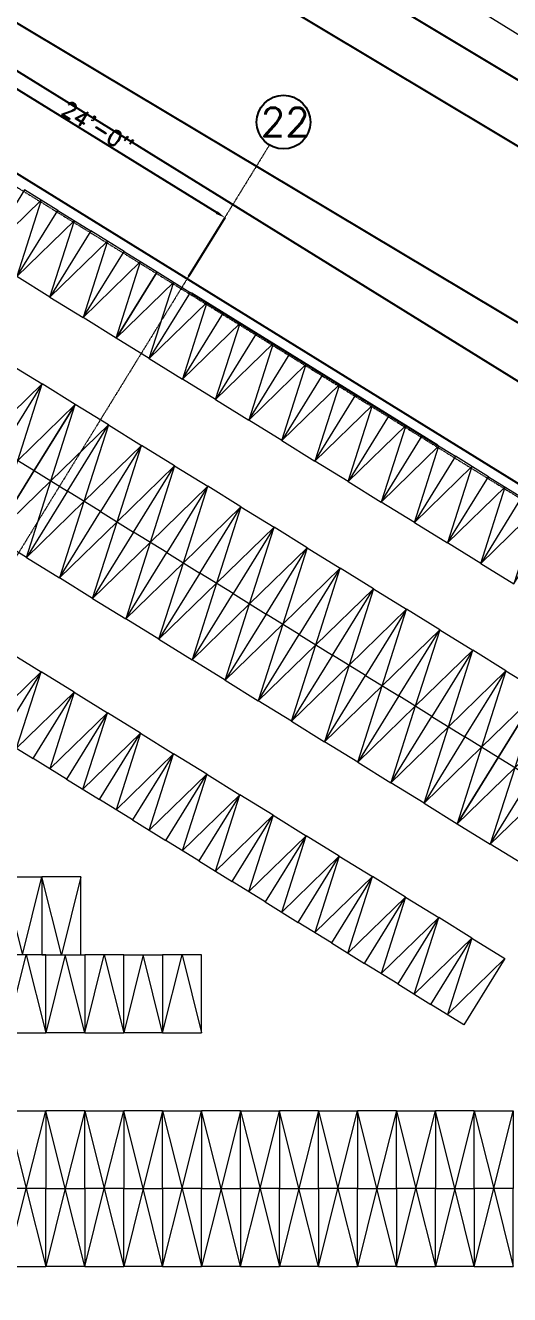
# Model space of a CAD drawing. Header units: inches. Extents: x -110725 to 51121, y 8404 to 44825.
# Drawn here: x 5353 to 5800, y 20905 to 22078 of the extents above; entities that cross this region are included whole.
import ezdxf

# ---------------------------------------------------------------- set-up
doc = ezdxf.new("R2010")
doc.units = ezdxf.units.IN
doc.header["$LTSCALE"] = 0.1
doc.header["$MEASUREMENT"] = 0
doc.linetypes.add('CENTER', pattern=[2, 1.25, -0.25, 0.25, -0.25])
doc.layers.get('0').update_dxf_attribs({"color": 1, "lineweight": 0})
doc.layers.get('Defpoints').update_dxf_attribs({"lineweight": 0})
for name, color, linetype in [('building', 6, 'Continuous'), ('GFT', 4, 'Continuous'), ('GFW', 5, 'Continuous'), ('road', 8, 'Continuous')]:
    doc.layers.add(name, color=color, linetype=linetype)
for name, color, linetype, lineweight in [('CAR', 4, 'Continuous', 0), ('dim', 252, 'Continuous', 0), ('GRID', 8, 'CENTER', 0)]:
    doc.layers.add(name, color=color, linetype=linetype, lineweight=lineweight)
doc.styles.add('EHSAN', font='arial.ttf', dxfattribs={"height": 54})
doc.styles.add('ROMAND', font='romand.shx')
doc.dimstyles.new('DIM', dxfattribs={"dimtxt": 15, "dimasz": 9, "dimexe": 0.25, "dimexo": 3, "dimgap": 0.125, "dimtad": 1, "dimdec": 3, "dimzin": 3, "dimdsep": 46, "dimlunit": 4, "dimtxsty": 'ROMAND', "dimcen": 0.125, "dimaunit": 1, "dimadec": 0, "dimazin": 0, "dimtfac": 0.75, "dimtdec": 3, "dimtix": 1, "dimtofl": 0, "dimtmove": 2, "dimatfit": 3, "dimfxl": 1, "dimtolj": 1, "dimtzin": 3, "dimarcsym": 1})
doc.dimstyles.new('DIM1', dxfattribs={"dimtxt": 54, "dimasz": 6, "dimexe": 6, "dimexo": 3, "dimgap": 1, "dimtad": 0, "dimzin": 0, "dimdsep": 46, "dimlunit": 4, "dimtxsty": 'EHSAN', "dimblk": 'ARCHTICK', "dimcen": 3, "dimdle": 6, "dimclrd": 4, "dimclre": 4, "dimclrt": 6, "dimadec": 0, "dimazin": 0, "dimtfac": 1, "dimtofl": 0, "dimtmove": 1, "dimatfit": 3, "dimldrblk": 'ARCHTICK', "dimfxl": 4, "dimtolj": 1, "dimtzin": 3, "dimlwd": -1, "dimlwe": -1, "dimarcsym": 0})

# ---------------------------------------------------------------- blocks, each defined once
blk = doc.blocks.new('_ArchTick')
at = {"color": 0, "linetype": 'ByBlock', "const_width": 0.15}
blk.add_lwpolyline([(-0.5, -0.5), (0.5, 0.5)], dxfattribs=at)
blk = doc.blocks.new('*D1985')
at = {"layer": 'Defpoints', "color": 0, "transparency": 16777216}
for p in [(4213.6, 23059.7), (4070.8, 22829.6), (7671.2, 20595.2, 1175.7)]:
    blk.add_point(p, dxfattribs=at)
at = {"layer": 'dim', "color": 4, "transparency": 16777216}
for p, q in [((4072.4, 22832.1), (4216.7, 23064.8)), ((4193.2, 23072.3), (5899.6, 22013.3)), ((7834.4, 20812.6), (6128, 21871.6)), ((7672.8, 20597.7), (7817.1, 20830.4))]:
    blk.add_line(p, q, dxfattribs=at)
at = {"layer": 'dim', "color": 4, "transparency": 16777216, "xscale": 24, "yscale": 24, "zscale": 24}
for p, rotation in [((4213.6, 23059.7), 148.1765203500402), ((7814, 20825.3), 328.1765203500402)]:
    blk.add_blockref('_ArchTick', p, dxfattribs=dict(at, rotation=rotation))
at = {"layer": 'dim', "color": 6, "transparency": 16777216, "insert": (6013.8, 21942.5), "char_height": 54, "attachment_point": 5, "rotation": 328.1765, "style": 'EHSAN'}
blk.add_mtext('\\A1;353\'-1{\\H1x;\\S1/2;}"', dxfattribs=at)
blk = doc.blocks.new('*D3159')
at = {"layer": 'Defpoints', "color": 0, "transparency": 16777216}
for p in [(5257.1, 21995.4), (5537.2, 21900.6), (5502.1, 21843.9)]:
    blk.add_point(p, dxfattribs=at)
at = {"layer": 'dim', "color": 0, "lineweight": -2, "transparency": 16777216}
for p, q in [((5258.7, 21998), (5292.3, 22052.3)), ((5299.9, 22047.4), (5529.5, 21905.4)), ((5503.7, 21846.5), (5537.3, 21900.9))]:
    blk.add_line(p, q, dxfattribs=at)
at = {"layer": 'dim', "color": 0, "transparency": 16777216}
for points in [[(5300.7, 22048.7), (5299.1, 22046.1), (5292.2, 22052.1)], [(5530.3, 21906.7), (5528.7, 21904.1), (5537.2, 21900.6)]]:
    blk.add_solid(points, dxfattribs=at)
at = {"layer": 'dim', "color": 0, "transparency": 16777216, "insert": (5419.4, 21984.1), "char_height": 15, "attachment_point": 5, "rotation": 328.2649, "style": 'ROMAND'}
blk.add_mtext('\\A1;24\'-0"', dxfattribs=at)
blk = doc.blocks.new('A$C245768EA')
at = {"layer": 'CAR'}
for p, q in [((18, 72), (0, 0)), ((36, 0), (18, 72))]:
    blk.add_line(p, q, dxfattribs=at)
blk.add_lwpolyline([(0, 72), (36, 72), (36, 0), (0, 0)], close=True, dxfattribs=at)

msp = doc.modelspace()

# ---------------------------------------------------------------- linework, layer by layer
at = {"layer": 'building', "linetype": 'Continuous', "elevation": 1.07221}
msp.add_lwpolyline([(1524.90631, 24283.46768), (4069.27015, 22826.982), (7671.19468, 20595.17907), (7610.59252, 20283.36427), (1388.0528, 20285.00184)], dxfattribs=at)
at = {"layer": 'GFT'}
msp.add_circle((5591.21519, 21988.97974, 22.91185), 24.8276, dxfattribs=at)
msp.add_circle((5591.21519, 21988.97974, 22.91185), 24.8276, dxfattribs=at)
at = {"layer": 'GFW', "color": 2}
for p, q in [((4742.46854, 22313.7792, 1.07221), (7027.98527, 20900.49864, 1.07221)), ((5506.32176, 21830.78587, 1.07221), (5733.40343, 21690.34538, 1.07221))]:
    msp.add_line(p, q, dxfattribs=at)
at = {"layer": 'GRID'}
for p, q in [((3840.67655, 22859.10676, 1.07221), (7411.40729, 20650.75952, 1.07221)), ((5578.12425, 21967.69657, 1.07221), (5159.31101, 21286.66809, 1.07221)), ((5578.12425, 21967.69657, 1.07221), (5159.31101, 21286.66809, 1.07221))]:
    msp.add_line(p, q, dxfattribs=at)
at = {"layer": 'road', "linetype": 'Continuous'}
for points, elevation in [([(9047.2707, 20083.63124), (8821.63366, 20218.94372), (-2747.1018, 27162.757)], 4.40796), ([(-2778.14453, 27109.72141), (8993.77831, 20058.33929)], 1.42961), ([(-2210.4013, 26513.70008), (-2128.10231, 26528.62687), (-1973.06227, 26477.02846), (-1771.00569, 26336.76517), (7378.72232, 20864.22481), (7990.44622, 20463.11896)], 3.21662)]:
    msp.add_lwpolyline(points, dxfattribs=dict(at, elevation=elevation))

# ---------------------------------------------------------------- block references
at = {"layer": 'CAR', "xscale": -1}
for p, rotation in [((5344.76558, 21846.10502, 1.07221), 328.2688583245642), ((5406.0034, 21808.23777, 1.07221), 328.2688583245642), ((5497.86014, 21751.4369, 1.07221), 328.2688583245642), ((5559.09797, 21713.56965, 1.07221), 328.2688583245642), ((5620.3358, 21675.7024, 1.07221), 328.2688583245642), ((5368.13636, 21747.00003, 1.07221), 148.268858324552), ((5398.75527, 21728.0664, 1.07221), 148.268858324552), ((5681.57363, 21637.83516, 1.07221), 328.2688583245507), ((5459.9931, 21690.19915, 1.07221), 148.268858324552), ((5742.81145, 21599.96791, 1.07221), 328.2688583245507), ((5384.2584, 21567.72342, 1.07221), 328.2688583245642), ((5521.23092, 21652.33191, 1.07221), 148.268858324552), ((5804.04928, 21562.10066, 1.07221), 328.2688583245507), ((5445.49622, 21529.85617, 1.07221), 328.2688583245642), ((5582.46875, 21614.46466, 1.07221), 148.268858324552), ((5643.70658, 21576.59741, 1.07221), 148.2688583245654), ((5506.73405, 21491.98892, 1.07221), 328.2688583245642), ((5704.94441, 21538.73016, 1.07221), 148.2688583245654), ((5567.97188, 21454.12167, 1.07221), 328.2688583245507), ((5629.20971, 21416.25442, 1.07221), 328.2688583245507), ((5766.18223, 21500.86291, 1.07221), 148.2688583245654), ((5367.20193, 21480.91096, 1.07221), 148.2688583246029), ((5690.44753, 21378.38718, 1.07221), 328.2688583245507), ((5428.43976, 21443.04371, 1.07221), 148.26885832467), ((5751.68536, 21340.51993, 1.07221), 328.2688583245507), ((5489.67758, 21405.17646, 1.07221), 148.26885832467), ((5782.30427, 21321.5863, 1.07221), 328.2688583245507), ((5550.91541, 21367.30921, 1.07221), 148.2688583246336), ((5612.15324, 21329.44196, 1.07221), 148.2688583246029), ((5673.39106, 21291.57472, 1.07221), 148.26885832467), ((5367.97809, 21291.27929, 1.07221), 180), ((5734.62889, 21253.70747, 1.07221), 148.26885832467), ((5371.5519, 21075.24869, 1.07221), 180), ((5443.5519, 21075.24869, 1.07221), 180), ((5515.5519, 21075.24869, 1.07221), 180), ((5587.5519, 21075.24869, 1.07221), 180), ((5659.5519, 21075.24869, 1.07221), 180), ((5731.5519, 21075.24869, 1.07221), 180)]:
    msp.add_blockref('A$C245768EA', p, dxfattribs=dict(at, rotation=rotation))
at = {"layer": 'CAR'}
for p, rotation in [((5344.76569, 21846.10496, 1.07221), 328.2688583245642), ((5406.00351, 21808.23771, 1.07221), 328.2688583245642), ((5436.62243, 21789.30408, 1.07221), 328.2688583245642), ((5497.86025, 21751.43683, 1.07221), 328.2688583245642), ((5559.09808, 21713.56958, 1.07221), 328.2688583245642), ((5368.13625, 21747.0001, 1.07221), 148.268858324552), ((5620.33591, 21675.70234, 1.07221), 328.2688583245642), ((5459.99299, 21690.19922, 1.07221), 148.268858324552), ((5681.57374, 21637.83509, 1.07221), 328.2688583245507), ((5292.40177, 21624.52423, 1.07221), 328.2688583245642), ((5323.02068, 21605.5906, 1.07221), 328.2688583245642), ((5521.23081, 21652.33197, 1.07221), 148.268858324552), ((5742.81156, 21599.96784, 1.07221), 328.2688583245507), ((5582.46864, 21614.46472, 1.07221), 148.268858324552), ((5384.25851, 21567.72335, 1.07221), 328.2688583245642), ((5445.49633, 21529.8561, 1.07221), 328.2688583245642), ((5643.70647, 21576.59748, 1.07221), 148.2688583245655), ((5506.73416, 21491.98885, 1.07221), 328.2688583245642), ((5704.9443, 21538.73023, 1.07221), 148.2688583245655), ((5567.97199, 21454.12161, 1.07221), 328.2688583245507), ((5766.18212, 21500.86298, 1.07221), 148.2688583245655), ((5367.20182, 21480.91103, 1.07221), 148.2688583246029), ((5827.41995, 21462.99573, 1.07221), 148.2688583245655), ((5629.20982, 21416.25436, 1.07221), 328.2688583245507), ((5428.43965, 21443.04378, 1.07221), 148.2688583246029), ((5858.03886, 21444.06211, 1.07221), 148.2688583245655), ((5690.44764, 21378.38711, 1.07221), 328.2688583245507), ((5489.67747, 21405.17653, 1.07221), 148.26885832467), ((5550.9153, 21367.30928, 1.07221), 148.2688583246123), ((5782.30438, 21321.58624, 1.07221), 328.2688583245507), ((5612.15313, 21329.44203, 1.07221), 148.2688583246029), ((5673.39095, 21291.57478, 1.07221), 148.2688583246029), ((5367.97796, 21291.27929, 1.07221), 180), ((5734.62878, 21253.70753, 1.07221), 148.26885832467), ((5795.86661, 21215.84029, 1.07221), 148.2688583246123), ((5371.55177, 21075.24869, 1.07221), 180), ((5443.55177, 21075.24869, 1.07221), 180), ((5515.55177, 21075.24869, 1.07221), 180), ((5587.55177, 21075.24869, 1.07221), 180), ((5659.55177, 21075.24869, 1.07221), 180), ((5731.55177, 21075.24869, 1.07221), 180), ((5803.55177, 21075.24869, 1.07221), 180)]:
    msp.add_blockref('A$C245768EA', p, dxfattribs=dict(at, rotation=rotation))
at = {"layer": 'CAR', "xscale": -1}
for p in [(5371.55177, 21147.27912, 1.07221), (5443.55177, 21147.27912, 1.07221), (5515.55177, 21147.27912, 1.07221), (5371.55177, 20931.24851, 1.07221), (5443.55177, 20931.24851, 1.07221), (5515.55177, 20931.24851, 1.07221), (5587.55177, 20931.24851, 1.07221), (5659.55177, 20931.24851, 1.07221), (5731.55177, 20931.24851, 1.07221), (5803.55177, 20931.24851, 1.07221)]:
    msp.add_blockref('A$C245768EA', p, dxfattribs=at)
at = {"layer": 'CAR'}
for p in [(5371.5519, 21147.27912, 1.07221), (5443.5519, 21147.27912, 1.07221), (5371.5519, 20931.24851, 1.07221), (5443.5519, 20931.24851, 1.07221), (5515.5519, 20931.24851, 1.07221), (5587.5519, 20931.24851, 1.07221), (5659.5519, 20931.24851, 1.07221), (5731.5519, 20931.24851, 1.07221)]:
    msp.add_blockref('A$C245768EA', p, dxfattribs=at)

# ---------------------------------------------------------------- texts
at = {"layer": 'GFT', "insert": (5570.20492, 22002.23735, 22.91185), "char_height": 26.4, "attachment_point": 1, "style": 'ROMAND'}
msp.add_mtext_dynamic_manual_height_columns('{\\Fsimplex|c0;22}', width=49.9852977, gutter_width=101.66862, heights=[0], dxfattribs=at)
msp.add_mtext_dynamic_manual_height_columns('{\\Fsimplex|c0;22}', width=49.9852977, gutter_width=101.66862, heights=[0], dxfattribs=at)

# ---------------------------------------------------------------- dimensions: what is measured, and where the dimension line sits
at = {"layer": 'dim'}
dim = msp.add_linear_dim(base=(4213.5516, 23059.65468, -1174.66297), p1=(7671.19468, 20595.17907, 1.07221), p2=(4070.76911, 22829.58067, -1174.66297), angle=148.17652035, dimstyle='DIM1', override={"dimtxt": 36, "dimasz": 24, "dimdle": 24}, dxfattribs=at)
dim.commit()
dim.dimension.update_dxf_attribs({"geometry": '*D1985', "text_midpoint": (6013.76438, 21942.45388, -1174.66297), "dimtype": 161})
dim = msp.add_linear_dim(base=(5537.15582, 21900.64758, 1.07221), p1=(5257.14344, 21995.42721, 1.07221), p2=(5502.08519, 21843.94101, 1.07221), angle=148.26494667, dimstyle='DIM', dxfattribs=at)
dim.commit()
dim.dimension.update_dxf_attribs({"geometry": '*D3159', "text_midpoint": (5419.44706, 21984.09065, 1.07221)})

doc.saveas('drawing.dxf')
